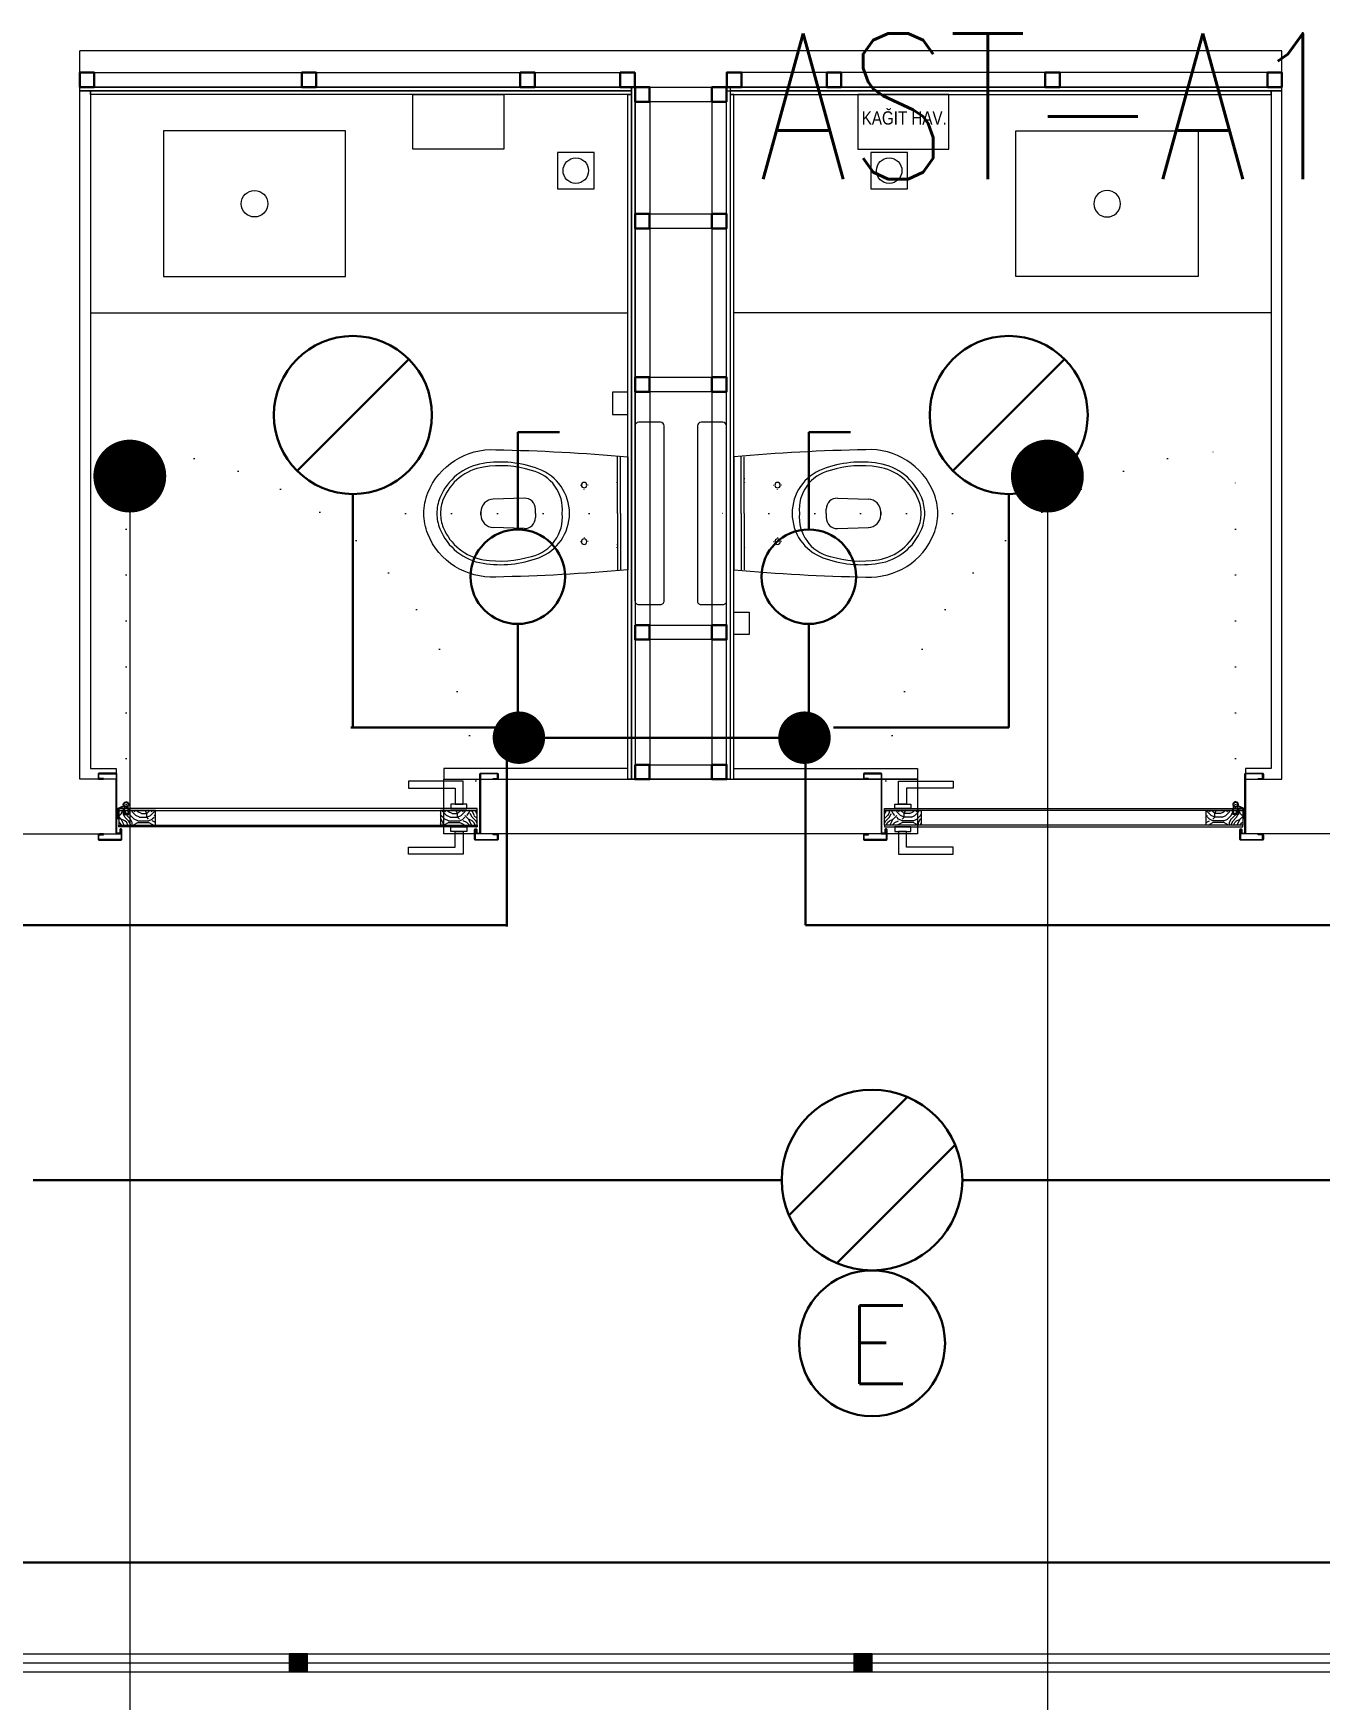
# Model space of a CAD drawing. Header units: metres. Extents: x -13316 to 152404, y -3899 to 30226.
# Drawn here: x 92927.3 to 93280.4, y 1912.4 to 2369.8 of the extents above; entities that cross this region are included whole.
import ezdxf

# ---------------------------------------------------------------- set-up
doc = ezdxf.new("R2010")
doc.units = ezdxf.units.M
doc.header["$LTSCALE"] = 100
doc.header["$MEASUREMENT"] = 0
doc.header["$PDMODE"] = 1
doc.linetypes.add('DOT2', pattern=[0.125, 0, -0.125])
doc.linetypes.add('HIDDEN', pattern=[0.375, 0.25, -0.125])
doc.layers.get('0').update_dxf_attribs({"color": 9, "lineweight": 9})
for name, color, linetype, lineweight in [('00', 9, 'Continuous', 9), ('06C @ 1', 9, 'Continuous', 9), ('06D', 9, 'Continuous', 9), ('09', 9, 'Continuous', 9), ('10', 9, 'Continuous', 9), ('12', 9, 'Continuous', 9), ('15', 9, 'Continuous', 9), ('20', 9, 'DOT2', 9), ('21_mahal200', 9, 'Continuous', 9), ('40x40 profil', 3, 'Continuous', 9), ('Alçıpan', 2, 'Continuous', 9), ('E-1x18W PL DOWNLIGHT ARMATÜR (GÖMME)', 7, 'Continuous', 30), ('E-2x18W GÖMME PL COMPACT FLUORESAN ARMATÜR', 7, 'Continuous', 30), ('E-ACİL AYDINLATMA KİTİ', 7, 'Continuous', 30), ('E-ANAHTAR', 7, 'Continuous', 30), ('E-AYDINLATMA VE PRİZ PANOSU', 7, 'Continuous', 30), ('E-KABLO', 7, 'Continuous', 30), ('SERAMİK', 1, 'Continuous', 9), ('TEFRİŞ', 9, 'Continuous', 9), ('YAZI', 7, 'Continuous', 9)]:
    doc.layers.add(name, color=color, linetype=linetype, lineweight=lineweight)
doc.styles.add('E-YAZI', font='txttw.shx')
doc.styles.add('MuuM_TEXT-STANDART', font='ARIALN.TTF')
doc.dimstyles.new('MuuM_DIM200', dxfattribs={"dimscale": 20, "dimtxt": 2, "dimasz": 1, "dimexe": 1, "dimexo": 1, "dimgap": 1, "dimtad": 1, "dimdec": 1, "dimrnd": 0.5, "dimdsep": 46, "dimtxsty": 'MuuM_TEXT-STANDART', "dimblk": 'ARCHTICK', "dimcen": 0, "dimdle": 0.15, "dimclrd": 256, "dimclre": 256, "dimclrt": 256, "dimadec": 0, "dimazin": 0, "dimtfac": 5, "dimtdec": 1, "dimtix": 1, "dimtmove": 2, "dimatfit": 3, "dimldrblk": 'DOT', "dimfxl": 3, "dimfxlon": 1, "dimtolj": 1, "dimlwd": -1, "dimlwe": -1, "dimarcsym": 0})

# ---------------------------------------------------------------- blocks, each defined once
blk = doc.blocks.new('100_2x18W GÖMME PL COMPACT FLUORESAN ARMATÜR')
at = {"layer": 'E-2x18W GÖMME PL COMPACT FLUORESAN ARMATÜR', "color": 7}
for p, q in [((-1.426, -0.605), (0.605, 1.426)), ((-0.605, -1.426), (1.426, 0.605))]:
    blk.add_line(p, q, dxfattribs=at)
at = {"layer": 'E-2x18W GÖMME PL COMPACT FLUORESAN ARMATÜR', "color": 4}
blk.add_circle((0, 0), 1.549, dxfattribs=at)
blk = doc.blocks.new('100_1x18W PL DOWNLIGHT ARMATÜR (GÖMME)')
at = {"layer": 'E-1x18W PL DOWNLIGHT ARMATÜR (GÖMME)', "color": 7}
blk.add_line((-1.095, -1.095), (1.095, 1.095), dxfattribs=at)
at = {"layer": 'E-1x18W PL DOWNLIGHT ARMATÜR (GÖMME)', "color": 4}
blk.add_ellipse((0, 0), major_axis=(-1.549, 0), ratio=1, start_param=3.1418, end_param=9.424985, dxfattribs=at)
blk = doc.blocks.new('100_ANAHTAR')
at = {"layer": 'E-ANAHTAR', "color": 4}
for p, q in [((0, 5.345), (-0.714, 5.345)), ((0, 3.673), (0, 5.345)), ((0, 2.053), (0, 0))]:
    blk.add_line(p, q, dxfattribs=at)
blk.add_circle((0, 2.863), 0.81, dxfattribs=at)
blk = doc.blocks.new('100_ACİL AYDINLATMA KİTİ')
at = {"layer": 'E-ACİL AYDINLATMA KİTİ', "color": 3}
blk.add_circle((0, 0), 1.251, dxfattribs=at)
at = {"layer": 'E-ACİL AYDINLATMA KİTİ', "color": 3, "style": 'E-YAZI'}
blk.add_text('E', height=1.34, dxfattribs=at).set_placement((-0.448, -0.694))
blk = doc.blocks.new('_ArchTick')
at = {"color": 0, "linetype": 'ByBlock', "const_width": 0.15}
blk.add_lwpolyline([(-0.5, -0.5), (0.5, 0.5)], dxfattribs=at)
blk = doc.blocks.new('_Dot')
at = {"color": 0, "linetype": 'ByBlock', "lineweight": -2}
blk.add_line((-0.5, 0), (-1, 0), dxfattribs=at)
at = {"color": 0, "linetype": 'ByBlock', "const_width": 0.5}
blk.add_lwpolyline([(-0.25, 0, 1), (0.25, 0, 1)], format="xyb", close=True, dxfattribs=at)
blk = doc.blocks.new('p-kapı kolu')
for points in [[(2.2, 0), (2.2, -1.25), (-2.2, -1.25), (-2.2, 0), (2.2, 0)], [(1.225, -1.25), (1.225, -7.5), (-13.775, -7.5), (-13.775, -5.625), (-1.025, -5.625), (-1.025, -5.625), (-1.025, -1.25), (1.225, -1.25)]]:
    blk.add_lwpolyline(points)
blk = doc.blocks.new('K-AH-01')
at = {"layer": '09'}
h = blk.add_hatch(dxfattribs=at)
h.set_pattern_fill('LOGEND', color=256, scale=10, style=0)
h.set_pattern_definition([(7e-15, (-3944.073, -2726.897), (10, 10), [3, -7]), (7e-15, (-3944.073, -2726.397), (10, 10), [3, -7]), (7e-15, (-3943.573, -2725.397), (10, 10), [2, -8]), (7e-15, (-3943.073, -2724.397), (10, 10), [1.5, -8.5]), (7e-15, (-3943.073, -2723.397), (10, 10), [1, -9]), (7e-15, (-3945.573, -2722.397), (10, 10), [0.5, -2.5, 0.5, -6.5]), (7e-15, (-3944.073, -2721.897), (10, 10), [0.5, -4, 1.5, -4]), (7e-15, (-3942.073, -2721.397), (10, 10), [0.5, -0.5, 0.5, -8.5]), (7e-15, (-3942.573, -2720.897), (10, 10), [0.5, -9.5]), (7e-15, (-3943.073, -2719.897), (10, 10), [1.5, -8.5]), (7e-15, (-3943.073, -2718.897), (10, 10), [2, -8]), (7e-15, (-3943.573, -2717.897), (10, 10), [2.5, -3, 0.5, -4]), (90, (-3947.573, -2723.897), (-10, 10), [0.5, -1, 2.5, -6]), (90, (-3947.073, -2722.897), (-10, 10), [0.5, -0.5, 1.5, -7.5]), (90, (-3946.573, -2718.897), (-10, 10), [1, -9]), (90, (-3946.073, -2722.897), (-10, 10), [2, -3, 0.5, -4.5]), (90, (-3945.573, -2717.397), (-10, 10), [0.5, -9.5]), (90, (-3945.073, -2722.397), (-10, 10), [1.5, -8.5]), (90, (-3944.073, -2721.897), (-10, 10), [1, -9]), (90, (-3943.073, -2721.897), (-10, 10), [0.5, -1.5, 1.5, -6.5]), (90, (-3942.573, -2721.397), (-10, 10), [0.5, -9.5]), (90, (-3942.073, -2723.397), (-10, 10), [1.4, -8.6]), (90, (-3941.573, -2725.397), (-10, 10), [1, -9]), (90, (-3940.573, -2721.397), (-10, 10), [0.5, -9.5]), (90, (-3939.573, -2721.897), (-10, 10), [1.5, -8.5]), (90, (-3938.573, -2721.897), (-10, 10), [1.5, -8.5]), (45, (-3940.073, -2725.8966), (1e-15, 10), [0.7071, -0.7071, 0.7071, -12.020836]), (45, (-3942.073, -2723.3966), (1e-15, 10), [1.4142, -12.727936]), (45, (-3946.073, -2718.3966), (1e-15, 10), [1.4142, -12.727936]), (45, (-3944.073, -2720.8966), (1e-15, 10), [1.4142, -12.727936]), (45, (-3943.573, -2722.8966), (1e-15, 10), [1.4142, -12.727936]), (45, (-3940.573, -2724.8966), (1e-15, 10), [1.4142, -12.727936]), (45, (-3941.573, -2724.3966), (1e-15, 10), [2.12132, -12.020816]), (45, (-3944.573, -2719.8966), (1e-15, 10), [0.7071, -13.435036]), (45, (-3945.073, -2718.8966), (1e-15, 10), [0.7071, -13.435036]), (45, (-3941.073, -2718.8966), (1e-15, 10), [0.7071, -13.435036]), (45, (-3945.073, -2723.8966), (1e-15, 10), [0.7071, -13.435036]), (45, (-3939.573, -2720.3966), (1e-15, 10), [0.7071, -13.435036]), (45, (-3943.073, -2721.3966), (1e-15, 10), [0.7071, -13.435036]), (45, (-3942.073, -2720.3966), (1e-15, 10), [0.7071, -13.435036]), (135, (-3942.573, -2722.3966), (-10, 1e-15), [0.7071, -0.7071, 2.12132, -10.606616]), (135, (-3941.073, -2722.3966), (-10, 1e-15), [0.7071, -13.435036]), (135, (-3941.073, -2725.8966), (-10, 1e-15), [0.7071, -13.435036]), (135, (-3943.073, -2723.3966), (-10, 1e-15), [0.7071, -13.435036]), (135, (-3941.573, -2721.3966), (-10, 1e-15), [0.7071, -13.435036]), (135, (-3944.073, -2723.8966), (-10, 1e-15), [0.7071, -13.435036]), (135, (-3940.073, -2723.8966), (-10, 1e-15), [0.7071, -13.435036]), (135, (-3947.073, -2726.8966), (-10, 1e-15), [0.7071, -13.435036]), (135, (-3946.573, -2726.3966), (-10, 1e-15), [1.4142, -12.727936]), (135, (-3946.073, -2725.8966), (-10, 1e-15), [1.4142, -12.727936]), (135, (-3945.073, -2725.8966), (-10, 1e-15), [1.4142, -12.727936]), (135, (-3944.573, -2724.8966), (-10, 1e-15), [1.4142, -12.727936]), (135, (-3940.573, -2720.8966), (-10, 1e-15), [1.4142, -12.727936]), (135, (-3938.573, -2725.8966), (-10, 1e-15), [1.4142, -12.727936]), (135, (-3938.073, -2717.8966), (-10, 1e-15), [1.4142, -12.727936]), (135, (-3938.073, -2718.8966), (-10, 1e-15), [1.4142, -12.727936]), (135, (-3939.073, -2719.3966), (-10, 1e-15), [1.4142, -12.727936]), (135, (-3946.073, -2719.3966), (-10, 1e-15), [2.12132, -12.020816]), (135, (-3939.573, -2720.3966), (-10, 1e-15), [2.12132, -12.020816]), (26.56505, (-3945.0727, -2717.3966), (10, 4e-09), [1.118, -21.24268]), (26.56505, (-3945.0727, -2722.3966), (10, 4e-09), [1.118, -21.24268]), (26.56505, (-3944.0727, -2719.3966), (10, 4e-09), [1.118, -21.24268]), (26.56505, (-3941.0727, -2726.3966), (10, 4e-09), [1.118, -21.24268]), (26.56505, (-3941.5727, -2725.3966), (10, 4e-09), [1.118, -21.24268]), (26.56505, (-3944.5727, -2723.3966), (10, 4e-09), [1.118, -21.24268]), (26.56505, (-3944.5727, -2718.3966), (10, 4e-09), [1.118, -21.24268]), (26.56505, (-3941.5727, -2721.3966), (10, 4e-09), [2.236, -20.12468]), (63.43495, (-3941.5727, -2719.8966), (5e-10, 10), [1.118, -21.24268]), (63.43495, (-3940.0727, -2722.8966), (5e-10, 10), [1.118, -21.24268]), (63.43495, (-3945.0727, -2720.8966), (5e-10, 10), [1.118, -21.24268]), (63.43495, (-3947.0727, -2720.3966), (5e-10, 10), [1.118, -21.24268]), (63.43495, (-3941.0727, -2722.3966), (5e-10, 10), [1.118, -21.24268]), (63.43495, (-3942.0727, -2722.3966), (5e-10, 10), [1.118, -21.24268]), (63.43495, (-3946.0727, -2720.8966), (5e-10, 10), [2.236, -20.12468]), (63.43495, (-3938.5727, -2724.3966), (5e-10, 10), [2.236, -20.12468]), (63.43495, (-3939.5727, -2723.8966), (5e-10, 10), [2.236, -20.12468]), (116.56505, (-3947.5727, -2725.3966), (-4e-09, 10), [1.118, -21.24268]), (116.56505, (-3947.5727, -2719.8966), (-4e-09, 10), [1.118, -21.24268]), (116.56505, (-3945.5727, -2726.8966), (-4e-09, 10), [1.118, -21.24268]), (116.56505, (-3946.5727, -2717.8966), (-4e-09, 10), [1.118, -21.24268]), (116.56505, (-3945.5727, -2723.8966), (-4e-09, 10), [1.118, -21.24268]), (116.56505, (-3943.5727, -2722.8966), (-4e-09, 10), [1.118, -21.24268]), (116.56505, (-3942.5727, -2720.8966), (-4e-09, 10), [1.118, -21.24268]), (116.56505, (-3947.0727, -2724.8966), (3.2e-06, 10.0000016), [1.118, -21.24268]), (116.56505, (-3944.5727, -2723.3966), (-4e-09, 10), [1.118, -21.24268]), (116.56505, (-3941.5727, -2724.3966), (-4e-09, 10), [1.118, -21.24268]), (116.56505, (-3940.5727, -2723.3966), (-4e-09, 10), [1.118, -21.24268]), (116.56505, (-3938.5727, -2720.3966), (-4e-09, 10), [1.118, -21.24268]), (116.56505, (-3946.0727, -2717.3966), (-4e-09, 10), [1.118, -21.24268]), (116.56505, (-3947.5727, -2717.8966), (-4e-09, 10), [2.236, -20.12468]), (116.56505, (-3946.0727, -2724.8966), (-4e-09, 10), [2.236, -20.12468]), (153.43495, (-3947.5727, -2726.3966), (-10, 5e-10), [1.118, -21.24268]), (153.43495, (-3939.0727, -2726.8966), (-10, 5e-10), [1.118, -21.24268]), (153.43495, (-3939.5727, -2721.8966), (-10, 5e-10), [1.118, -21.24268]), (153.43495, (-3943.5727, -2725.3966), (-10, 5e-10), [1.118, -21.24268]), (153.43495, (-3944.0727, -2726.3966), (-10, 5e-10), [1.118, -21.24268]), (153.43495, (-3943.0727, -2724.3966), (-10, 5e-10), [1.118, -21.24268]), (153.43495, (-3940.0727, -2718.3966), (-10, 5e-10), [1.118, -21.24268]), (153.43495, (-3939.0727, -2717.8966), (-10, 5e-10), [2.236, -20.12468])])
h.paths.add_polyline_path([(10.77, 6.46), (10.77, 2.46), (0.77, 2.46), (0.77, 6.46)])
h = blk.add_hatch(dxfattribs=at)
h.set_pattern_fill('LOGEND', color=256, scale=10, style=0)
h.set_pattern_definition([(7e-15, (-3938.781, -2726.897), (10, 10), [3, -7]), (7e-15, (-3938.781, -2726.397), (10, 10), [3, -7]), (7e-15, (-3938.281, -2725.397), (10, 10), [2, -8]), (7e-15, (-3937.781, -2724.397), (10, 10), [1.5, -8.5]), (7e-15, (-3937.781, -2723.397), (10, 10), [1, -9]), (7e-15, (-3940.281, -2722.397), (10, 10), [0.5, -2.5, 0.5, -6.5]), (7e-15, (-3938.781, -2721.897), (10, 10), [0.5, -4, 1.5, -4]), (7e-15, (-3936.781, -2721.397), (10, 10), [0.5, -0.5, 0.5, -8.5]), (7e-15, (-3937.281, -2720.897), (10, 10), [0.5, -9.5]), (7e-15, (-3937.781, -2719.897), (10, 10), [1.5, -8.5]), (7e-15, (-3937.781, -2718.897), (10, 10), [2, -8]), (7e-15, (-3938.281, -2717.897), (10, 10), [2.5, -3, 0.5, -4]), (90, (-3942.281, -2723.897), (-10, 10), [0.5, -1, 2.5, -6]), (90, (-3941.781, -2722.897), (-10, 10), [0.5, -0.5, 1.5, -7.5]), (90, (-3941.281, -2718.897), (-10, 10), [1, -9]), (90, (-3940.781, -2722.897), (-10, 10), [2, -3, 0.5, -4.5]), (90, (-3940.281, -2717.397), (-10, 10), [0.5, -9.5]), (90, (-3939.781, -2722.397), (-10, 10), [1.5, -8.5]), (90, (-3938.781, -2721.897), (-10, 10), [1, -9]), (90, (-3937.781, -2721.897), (-10, 10), [0.5, -1.5, 1.5, -6.5]), (90, (-3937.281, -2721.397), (-10, 10), [0.5, -9.5]), (90, (-3936.781, -2723.397), (-10, 10), [1.4, -8.6]), (90, (-3936.281, -2725.397), (-10, 10), [1, -9]), (90, (-3935.281, -2721.397), (-10, 10), [0.5, -9.5]), (90, (-3934.281, -2721.897), (-10, 10), [1.5, -8.5]), (90, (-3933.281, -2721.897), (-10, 10), [1.5, -8.5]), (45, (-3934.781, -2725.8966), (1e-15, 10), [0.7071, -0.7071, 0.7071, -12.020836]), (45, (-3936.781, -2723.3966), (1e-15, 10), [1.4142, -12.727936]), (45, (-3940.781, -2718.3966), (1e-15, 10), [1.4142, -12.727936]), (45, (-3938.781, -2720.8966), (1e-15, 10), [1.4142, -12.727936]), (45, (-3938.281, -2722.8966), (1e-15, 10), [1.4142, -12.727936]), (45, (-3935.281, -2724.8966), (1e-15, 10), [1.4142, -12.727936]), (45, (-3936.281, -2724.3966), (1e-15, 10), [2.12132, -12.020816]), (45, (-3939.281, -2719.8966), (1e-15, 10), [0.7071, -13.435036]), (45, (-3939.781, -2718.8966), (1e-15, 10), [0.7071, -13.435036]), (45, (-3935.781, -2718.8966), (1e-15, 10), [0.7071, -13.435036]), (45, (-3939.781, -2723.8966), (1e-15, 10), [0.7071, -13.435036]), (45, (-3934.281, -2720.3966), (1e-15, 10), [0.7071, -13.435036]), (45, (-3937.781, -2721.3966), (1e-15, 10), [0.7071, -13.435036]), (45, (-3936.781, -2720.3966), (1e-15, 10), [0.7071, -13.435036]), (135, (-3937.281, -2722.3966), (-10, 1e-15), [0.7071, -0.7071, 2.12132, -10.606616]), (135, (-3935.781, -2722.3966), (-10, 1e-15), [0.7071, -13.435036]), (135, (-3935.781, -2725.8966), (-10, 1e-15), [0.7071, -13.435036]), (135, (-3937.781, -2723.3966), (-10, 1e-15), [0.7071, -13.435036]), (135, (-3936.281, -2721.3966), (-10, 1e-15), [0.7071, -13.435036]), (135, (-3938.781, -2723.8966), (-10, 1e-15), [0.7071, -13.435036]), (135, (-3934.781, -2723.8966), (-10, 1e-15), [0.7071, -13.435036]), (135, (-3941.781, -2726.8966), (-10, 1e-15), [0.7071, -13.435036]), (135, (-3941.281, -2726.3966), (-10, 1e-15), [1.4142, -12.727936]), (135, (-3940.781, -2725.8966), (-10, 1e-15), [1.4142, -12.727936]), (135, (-3939.781, -2725.8966), (-10, 1e-15), [1.4142, -12.727936]), (135, (-3939.281, -2724.8966), (-10, 1e-15), [1.4142, -12.727936]), (135, (-3935.281, -2720.8966), (-10, 1e-15), [1.4142, -12.727936]), (135, (-3933.281, -2725.8966), (-10, 1e-15), [1.4142, -12.727936]), (135, (-3932.781, -2717.8966), (-10, 1e-15), [1.4142, -12.727936]), (135, (-3932.781, -2718.8966), (-10, 1e-15), [1.4142, -12.727936]), (135, (-3933.781, -2719.3966), (-10, 1e-15), [1.4142, -12.727936]), (135, (-3940.781, -2719.3966), (-10, 1e-15), [2.12132, -12.020816]), (135, (-3934.281, -2720.3966), (-10, 1e-15), [2.12132, -12.020816]), (26.56505, (-3939.7813, -2717.3966), (10, 4e-09), [1.118, -21.24268]), (26.56505, (-3939.7813, -2722.3966), (10, 4e-09), [1.118, -21.24268]), (26.56505, (-3938.7813, -2719.3966), (10, 4e-09), [1.118, -21.24268]), (26.56505, (-3935.7813, -2726.3966), (10, 4e-09), [1.118, -21.24268]), (26.56505, (-3936.2813, -2725.3966), (10, 4e-09), [1.118, -21.24268]), (26.56505, (-3939.2813, -2723.3966), (10, 4e-09), [1.118, -21.24268]), (26.56505, (-3939.2813, -2718.3966), (10, 4e-09), [1.118, -21.24268]), (26.56505, (-3936.2813, -2721.3966), (10, 4e-09), [2.236, -20.12468]), (63.43495, (-3936.2813, -2719.8966), (5e-10, 10), [1.118, -21.24268]), (63.43495, (-3934.7813, -2722.8966), (5e-10, 10), [1.118, -21.24268]), (63.43495, (-3939.7813, -2720.8966), (5e-10, 10), [1.118, -21.24268]), (63.43495, (-3941.7813, -2720.3966), (5e-10, 10), [1.118, -21.24268]), (63.43495, (-3935.7813, -2722.3966), (5e-10, 10), [1.118, -21.24268]), (63.43495, (-3936.7813, -2722.3966), (5e-10, 10), [1.118, -21.24268]), (63.43495, (-3940.7813, -2720.8966), (5e-10, 10), [2.236, -20.12468]), (63.43495, (-3933.2813, -2724.3966), (5e-10, 10), [2.236, -20.12468]), (63.43495, (-3934.2813, -2723.8966), (5e-10, 10), [2.236, -20.12468]), (116.56505, (-3942.2813, -2725.3966), (-4e-09, 10), [1.118, -21.24268]), (116.56505, (-3942.2813, -2719.8966), (-4e-09, 10), [1.118, -21.24268]), (116.56505, (-3940.2813, -2726.8966), (-4e-09, 10), [1.118, -21.24268]), (116.56505, (-3941.2813, -2717.8966), (-4e-09, 10), [1.118, -21.24268]), (116.56505, (-3940.2813, -2723.8966), (-4e-09, 10), [1.118, -21.24268]), (116.56505, (-3938.2813, -2722.8966), (-4e-09, 10), [1.118, -21.24268]), (116.56505, (-3937.2813, -2720.8966), (-4e-09, 10), [1.118, -21.24268]), (116.56505, (-3941.7813, -2724.8966), (3.2e-06, 10.0000016), [1.118, -21.24268]), (116.56505, (-3939.2813, -2723.3966), (-4e-09, 10), [1.118, -21.24268]), (116.56505, (-3936.2813, -2724.3966), (-4e-09, 10), [1.118, -21.24268]), (116.56505, (-3935.2813, -2723.3966), (-4e-09, 10), [1.118, -21.24268]), (116.56505, (-3933.2813, -2720.3966), (-4e-09, 10), [1.118, -21.24268]), (116.56505, (-3940.7813, -2717.3966), (-4e-09, 10), [1.118, -21.24268]), (116.56505, (-3942.2813, -2717.8966), (-4e-09, 10), [2.236, -20.12468]), (116.56505, (-3940.7813, -2724.8966), (-4e-09, 10), [2.236, -20.12468]), (153.43495, (-3942.2813, -2726.3966), (-10, 5e-10), [1.118, -21.24268]), (153.43495, (-3933.7813, -2726.8966), (-10, 5e-10), [1.118, -21.24268]), (153.43495, (-3934.2813, -2721.8966), (-10, 5e-10), [1.118, -21.24268]), (153.43495, (-3938.2813, -2725.3966), (-10, 5e-10), [1.118, -21.24268]), (153.43495, (-3938.7813, -2726.3966), (-10, 5e-10), [1.118, -21.24268]), (153.43495, (-3937.7813, -2724.3966), (-10, 5e-10), [1.118, -21.24268]), (153.43495, (-3934.7813, -2718.3966), (-10, 5e-10), [1.118, -21.24268]), (153.43495, (-3933.7813, -2717.8966), (-10, 5e-10), [2.236, -20.12468])])
h.paths.add_polyline_path([(89.06, 2.47), (89.06, 6.46), (99.06, 6.47), (99.06, 2.47)])
at = {"layer": '10'}
for points in [[(-0.44, -1.7), (1.3, -1.7, 0.414214), (1.6, -1.4), (1.6, 1.1, 0.414214), (1.3, 1.4, 0.414214), (1, 1.1), (1, 0.2), (0.2, 0.2), (0.2, 16.4, 0.414214), (-0.1, 16.7), (-4.6, 16.7, 0.414214), (-4.9, 16.4), (-4.9, 15.3, 0.414214), (-4.6, 15), (-3.5, 15), (-3.5, 15.2), (-4.6, 15.2, -0.414214), (-4.7, 15.3), (-4.7, 16.4, -0.414214), (-4.6, 16.5), (-0.2, 16.5), (-0.1, 16.5, -0.414214), (0, 16.4), (0, 0), (1.2, 0), (1.2, 1.1, -0.414214), (1.3, 1.2, -0.414214), (1.4, 1.1), (1.4, -1.4, -0.414214), (1.3, -1.5), (-0.44, -1.5), (-4.6, -1.5, -0.414214), (-4.7, -1.4), (-4.7, -0.3, -0.414214), (-4.6, -0.2), (-3.5, -0.2), (-3.5, 0), (-4.6, 0, 0.414214), (-4.9, -0.3), (-4.9, -1.4, 0.414214), (-4.6, -1.7)], [(100.44, -1.7), (98.7, -1.7, -0.414214), (98.4, -1.4), (98.4, 1.1, -0.414214), (98.7, 1.4, -0.414214), (99, 1.1), (99, 0.2), (99.8, 0.2), (99.8, 16.4, -0.414214), (100.1, 16.7), (104.6, 16.7, -0.414214), (104.9, 16.4), (104.9, 15.3, -0.414214), (104.6, 15), (103.5, 15), (103.5, 15.2), (104.6, 15.2, 0.414214), (104.7, 15.3), (104.7, 16.4, 0.414214), (104.6, 16.5), (100.2, 16.5), (100.1, 16.5, 0.414214), (100, 16.4), (100, 0), (98.8, 0), (98.8, 1.1, 0.414214), (98.7, 1.2, 0.414214), (98.6, 1.1), (98.6, -1.4, 0.414214), (98.7, -1.5), (100.44, -1.5), (104.6, -1.5, 0.414214), (104.7, -1.4), (104.7, -0.3, 0.414214), (104.6, -0.2), (103.5, -0.2), (103.5, 0), (104.6, 0, -0.414214), (104.9, -0.3), (104.9, -1.4, -0.414214), (104.6, -1.7)], [(2.15, 7.6), (0.77, 6.96), (0.77, 4.09), (0.57, 4.09), (0.57, 7.09), (2.04, 7.77, -14.796002)]]:
    blk.add_lwpolyline(points, format="xyb", close=True, dxfattribs=at)
blk.add_circle((2.72, 8.09), 0.55, dxfattribs=at)
at = {"layer": '12'}
for points in [[(0.77, 6.46), (99.06, 6.47), (99.06, 6.97), (0.77, 6.96)], [(0.77, 2.46), (10.77, 2.46), (10.77, 6.46), (0.77, 6.46)], [(89.06, 2.46), (99.06, 2.46), (99.06, 6.47), (89.06, 6.47)], [(0.77, 2.46), (99.06, 2.46), (99.06, 1.96), (0.77, 1.96)]]:
    blk.add_lwpolyline(points, close=True, dxfattribs=at)
at = {"layer": '20'}
blk.add_lwpolyline([(2.72, 8.09), (2.72, 105.23)], dxfattribs=at)
at = {"layer": '20', "linetype": 'HIDDEN'}
for points in [[(1.97, 6.89), (1.97, 5.39), (3.47, 5.39), (3.47, 6.89)], [(2.17, 7.58), (2.17, 5.59), (3.27, 5.59), (3.27, 7.58)]]:
    blk.add_lwpolyline(points, dxfattribs=at)
at = {"layer": '20'}
blk.add_arc((0.77, 6.96), 98.29, 357.0842, 88.8632, dxfattribs=at)
at = {"layer": '06C @ 1', "xscale": -1, "rotation": 180}
blk.add_blockref('p-kapı kolu', (94.06, 6.97), dxfattribs=at)
at = {"layer": '06C @ 1'}
blk.add_blockref('p-kapı kolu', (94.06, 1.96), dxfattribs=at)
blk = doc.blocks.new('prf-10x10')
blk.add_lwpolyline([(-5, -5), (5, -5), (5, 5), (-5, 5)], close=True)
at = {"color": 255}
blk.add_solid([(-5, -5), (5, -5), (-5, 5), (5, 5)], dxfattribs=at)
at = {"layer": '10'}
blk.add_point((0, 0), dxfattribs=at)
blk = doc.blocks.new('p-dog-ser-620')
at = {"layer": '06D'}
for points in [[(-620, 5), (-5, 5)], [(-620, 0), (-5, 0)]]:
    blk.add_lwpolyline(points, dxfattribs=at)
at = {"layer": '15'}
blk.add_lwpolyline([(-620, 2.5), (-5, 2.5)], dxfattribs=at)
at = {"layer": '10', "xscale": 0.5, "yscale": 0.5, "rotation": 90}
for p in [(-460, 2.5), (-305, 2.5)]:
    blk.add_blockref('prf-10x10', p, dxfattribs=at)
blk = doc.blocks.new('aaaaaaawwwwwwwwwwwaaaaaaadddddd')
at = {"layer": 'TEFRİŞ'}
for points in [[(62052.92, 78.32), (62200.37, 78.32), (62200.37, 138.32), (62052.92, 138.32)], [(62072.92, 88.32), (62122.92, 88.32), (62122.92, 128.32), (62072.92, 128.32)]]:
    blk.add_lwpolyline(points, close=True, dxfattribs=at)
blk.add_circle((62097.92, 108.32), 3.65, dxfattribs=at)
blk = doc.blocks.new('1.Bod.Ara.Mimari Elk')
at = {"layer": '00'}
for p, q in [((8620, -6785), (8620, -6585)), ((8630, -6785), (8620, -6785)), ((8630, -6800), (8630, -6785)), ((8565, -6800), (8630, -6800))]:
    blk.add_line(p, q, dxfattribs=at)
for points in [[(8950, -6585), (8620, -6585)], [(8965, -6585), (8965, -6785), (8975, -6785), (8975, -6800), (8940, -6800), (8940, -6785)], [(8940, -6785), (8950, -6785), (8950, -6585)], [(8850, -6800), (8720, -6800), (8720, -6785), (8850, -6785), (8850, -6800)]]:
    blk.add_lwpolyline(points, dxfattribs=at)
at = {"layer": '40x40 profil', "lineweight": 30}
for points in [[(8624, -6595), (8620, -6595), (8620, -6591), (8624, -6591)], [(8684.95, -6595), (8680.95, -6595), (8680.95, -6591), (8684.95, -6591)], [(8744.95, -6595), (8740.95, -6595), (8740.95, -6591), (8744.95, -6591)], [(8768.37, -6595), (8772.37, -6595), (8772.37, -6591), (8768.37, -6591)], [(8772.45, -6599), (8776.45, -6599), (8776.45, -6595), (8772.45, -6595)], [(8797.55, -6599), (8793.55, -6599), (8793.55, -6595), (8797.55, -6595)], [(8801.63, -6595), (8797.63, -6595), (8797.63, -6591), (8801.63, -6591)], [(8825.05, -6595), (8829.05, -6595), (8829.05, -6591), (8825.05, -6591)], [(8885.05, -6595), (8889.05, -6595), (8889.05, -6591), (8885.05, -6591)], [(8946, -6595), (8950, -6595), (8950, -6591), (8946, -6591)], [(8772.45, -6629.8), (8772.45, -6633.8), (8776.45, -6633.8), (8776.45, -6629.8)], [(8793.55, -6629.8), (8793.55, -6633.8), (8797.55, -6633.8), (8797.55, -6629.8)], [(8772.45, -6674.63), (8772.45, -6678.63), (8776.45, -6678.63), (8776.45, -6674.63)], [(8793.55, -6674.63), (8793.55, -6678.63), (8797.55, -6678.63), (8797.55, -6674.63)], [(8772.45, -6742.65), (8772.45, -6746.65), (8776.45, -6746.65), (8776.45, -6742.65)], [(8793.55, -6742.65), (8793.55, -6746.65), (8797.55, -6746.65), (8797.55, -6742.65)], [(8772.45, -6781), (8772.45, -6785), (8776.45, -6785), (8776.45, -6781)], [(8793.55, -6781), (8793.55, -6785), (8797.55, -6785), (8797.55, -6781)]]:
    blk.add_lwpolyline(points, close=True, dxfattribs=at)
at = {"layer": '40x40 profil'}
for points in [[(8772.37, -6591), (8772.37, -6595), (8624, -6595), (8624, -6591)], [(8776.45, -6595), (8793.55, -6595), (8793.55, -6599), (8776.45, -6599)], [(8797.63, -6591), (8797.63, -6595), (8946, -6595), (8946, -6591)], [(8772.45, -6599), (8776.49, -6599), (8776.49, -6785), (8772.53, -6785)], [(8793.55, -6785), (8797.55, -6785), (8797.55, -6599), (8793.55, -6599)], [(8751.18, -6622.93), (8761.18, -6622.93), (8761.18, -6612.93), (8751.18, -6612.93)], [(8837.19, -6622.93), (8847.19, -6622.93), (8847.19, -6612.93), (8837.19, -6612.93)], [(8776.45, -6629.8), (8793.55, -6629.8), (8793.55, -6633.8), (8776.45, -6633.8)], [(8776.45, -6674.63), (8793.55, -6674.63), (8793.55, -6678.63), (8776.45, -6678.63)], [(8776.45, -6742.65), (8793.55, -6742.65), (8793.55, -6746.65), (8776.45, -6746.65)], [(8776.45, -6781), (8793.55, -6781), (8793.55, -6785), (8776.45, -6785)]]:
    blk.add_lwpolyline(points, close=True, dxfattribs=at)
for centre in [(8756.18, -6617.93), (8842.19, -6617.93)]:
    blk.add_circle(centre, 3.5, dxfattribs=at)
at = {"layer": 'Alçıpan'}
for points in [[(8620, -6595), (8771.45, -6595), (8771.45, -6596), (8620, -6596), (8620, -6595)], [(8772.45, -6595), (8772.45, -6785), (8771.45, -6785), (8771.45, -6595), (8772.45, -6595)], [(8950, -6595), (8798.55, -6595), (8798.55, -6596), (8950, -6596), (8950, -6595)], [(8798.55, -6596), (8798.55, -6785), (8797.55, -6785), (8797.55, -6596), (8798.55, -6596)]]:
    blk.add_lwpolyline(points, dxfattribs=at)
at = {"layer": 'SERAMİK'}
for points in [[(8630, -6785), (8620, -6785), (8620, -6596), (8623, -6596), (8623, -6782), (8623, -6782), (8630, -6782), (8630, -6785)], [(8623, -6596), (8771.45, -6596), (8771.45, -6597), (8623, -6597), (8623, -6596)], [(8771.45, -6597), (8771.45, -6785), (8770.45, -6785), (8770.45, -6597), (8771.45, -6597)], [(8947, -6596), (8798.55, -6596), (8798.55, -6597), (8947, -6597), (8947, -6596)], [(8798.55, -6597), (8798.55, -6785), (8799.55, -6785), (8799.55, -6597), (8798.55, -6597)], [(8940, -6785), (8950, -6785), (8950, -6596), (8947, -6596), (8947, -6782), (8947, -6782), (8940, -6782), (8940, -6785)], [(8720, -6785), (8770.45, -6785), (8770.45, -6782), (8720, -6782), (8720, -6785)], [(8850, -6785), (8799.55, -6785), (8799.55, -6782), (8850, -6782), (8850, -6785)]]:
    blk.add_lwpolyline(points, dxfattribs=at)
at = {"layer": 'TEFRİŞ'}
for p, q in [((8767.65, -6712), (8767.65, -6696.5)), ((8768.45, -6712), (8768.45, -6696.5)), ((8801.55, -6712), (8801.55, -6696.5)), ((8802.35, -6712), (8802.35, -6696.5)), ((8742.02, -6707.84), (8733.53, -6708.09)), ((8827.98, -6707.84), (8836.47, -6708.09)), ((8730.14, -6711.59), (8730.14, -6712)), ((8730.14, -6712), (8730.14, -6711.59)), ((8730.14, -6712), (8730.14, -6712.41)), ((8730.14, -6712.41), (8730.14, -6712)), ((8745.1, -6712), (8745.1, -6710.84)), ((8745.1, -6712), (8745.1, -6713.16)), ((8767.65, -6712), (8767.65, -6727.5)), ((8768.45, -6712), (8768.45, -6727.5)), ((8801.55, -6712), (8801.55, -6727.5)), ((8802.35, -6712), (8802.35, -6727.5)), ((8824.9, -6712), (8824.9, -6710.84)), ((8824.9, -6712), (8824.9, -6713.16)), ((8839.86, -6711.59), (8839.86, -6712)), ((8839.86, -6712), (8839.86, -6711.59)), ((8839.86, -6712), (8839.86, -6712.41)), ((8839.86, -6712.41), (8839.86, -6712)), ((8742.02, -6716.16), (8733.53, -6715.91)), ((8827.98, -6716.16), (8836.47, -6715.91))]:
    blk.add_line(p, q, dxfattribs=at)
at = {"layer": 'TEFRİŞ', "linetype": 'DOT2'}
for p, q in [((8757.36, -6704.25), (8758.45, -6704.25)), ((8758.45, -6705.51), (8758.45, -6703.05)), ((8759.54, -6704.25), (8758.45, -6704.25)), ((8810.46, -6704.25), (8811.55, -6704.25)), ((8811.55, -6705.51), (8811.55, -6703.05)), ((8812.64, -6704.25), (8811.55, -6704.25)), ((8709.45, -6712), (8775.45, -6712)), ((8859.55, -6712), (8793.55, -6712)), ((8758.45, -6718.49), (8758.45, -6720.95)), ((8811.55, -6718.49), (8811.55, -6720.95)), ((8757.36, -6719.75), (8758.45, -6719.75)), ((8759.54, -6719.75), (8758.45, -6719.75)), ((8810.46, -6719.75), (8811.55, -6719.75)), ((8812.64, -6719.75), (8811.55, -6719.75))]:
    blk.add_line(p, q, dxfattribs=at)
at = {"layer": 'TEFRİŞ'}
for points in [[(8711.45, -6597), (8736.45, -6597), (8736.45, -6612), (8711.45, -6612)], [(8858.55, -6597), (8833.55, -6597), (8833.55, -6612), (8858.55, -6612)], [(8751.18, -6612.93), (8751.18, -6622.93), (8761.18, -6622.93), (8761.18, -6612.93)], [(8837.19, -6612.93), (8837.19, -6622.93), (8847.19, -6622.93), (8847.19, -6612.93)], [(8766.26, -6678.7), (8766.26, -6684.9), (8770.44, -6684.9), (8770.44, -6678.7)], [(8803.74, -6739.08), (8803.74, -6745.28), (8799.56, -6745.28), (8799.56, -6739.08)]]:
    blk.add_lwpolyline(points, close=True, dxfattribs=at)
for points in [[(8772.42, -6688), (8772.42, -6736, 0.438618), (8773.42, -6737), (8779.42, -6737, 0.4666), (8780.42, -6736), (8780.42, -6688, 0.424537), (8779.42, -6687), (8773.42, -6687, 0.414214)], [(8789.55, -6688), (8789.55, -6736, 0.438618), (8790.55, -6737), (8796.55, -6737, 0.4666), (8797.55, -6736), (8797.55, -6688, 0.424537), (8796.55, -6687), (8790.55, -6687, 0.414214)], [(8770.45, -6727.5, -0.018163), (8734.19, -6729.47, -0.320529), (8715.54, -6717.63, -0.096396), (8714.45, -6712, -0.096396), (8715.54, -6706.38, -0.320529), (8734.19, -6694.53, -0.018163), (8770.45, -6696.5)], [(8799.55, -6727.5, 0.018163), (8835.81, -6729.47, 0.320529), (8854.46, -6717.63, 0.096396), (8855.55, -6712, 0.096396), (8854.46, -6706.38, 0.320529), (8835.81, -6694.53, 0.018163), (8799.55, -6696.5)]]:
    blk.add_lwpolyline(points, format="xyb", close=True, dxfattribs=at)
at = {"layer": 'TEFRİŞ', "linetype": 'DOT2'}
for points in [[(8772.46, -6703.5), (8767.46, -6703.5), (8767.46, -6702.5), (8772.46, -6702.5)], [(8797.53, -6703.5), (8802.53, -6703.5), (8802.53, -6702.5), (8797.53, -6702.5)], [(8772.46, -6721.5), (8767.46, -6721.5), (8767.46, -6720.5), (8772.46, -6720.5)], [(8797.53, -6721.5), (8802.53, -6721.5), (8802.53, -6720.5), (8797.53, -6720.5)]]:
    blk.add_lwpolyline(points, dxfattribs=at)
for points in [[(8780.42, -6707), (8772.42, -6707), (8772.42, -6717), (8780.42, -6717)], [(8797.55, -6707), (8789.55, -6707), (8789.55, -6717), (8797.55, -6717)]]:
    blk.add_lwpolyline(points, close=True, dxfattribs=at)
at = {"layer": 'TEFRİŞ'}
for centre, radius, start, end in [((8733.16, -6713.5), 15.4, 99.1281, 157.9757), ((8733.16, -6713.5), 14.4, 99.1281, 157.9757), ((8735.47, -6727.92), 30, 69.4201, 99.1281), ((8735.47, -6727.92), 29, 72.8727, 99.1281), ((8741.5, -6710.91), 11, 354.3176, 76.8067), ((8741.45, -6712), 13, 0, 69.4201), ((8828.55, -6712), 13, 110.5799, 180), ((8828.5, -6710.91), 11, 103.1933, 185.6824), ((8834.53, -6727.92), 30, 80.8719, 110.5799), ((8834.53, -6727.92), 29, 80.8719, 107.1273), ((8836.84, -6713.5), 14.4, 22.0243, 80.8719), ((8836.84, -6713.5), 15.4, 22.0243, 80.8719), ((8758.45, -6704.25), 0.75, 90, 270), ((8758.45, -6704.25), 0.75, 270, 90), ((8811.55, -6704.25), 0.75, 90, 270), ((8811.55, -6704.25), 0.75, 270, 90), ((8729.45, -6712), 11.4, 157.9757, 180), ((8729.45, -6712), 10.4, 157.9757, 180), ((8733.64, -6711.59), 3.5, 91.707, 180), ((8742.1, -6710.84), 3, 0, 91.707), ((8827.9, -6710.84), 3, 88.293, 180), ((8836.36, -6711.59), 3.5, 0, 88.293), ((8840.55, -6712), 10.4, 0, 22.0243), ((8840.55, -6712), 11.4, 0, 22.0243), ((8729.45, -6712), 11.4, 180, 202.0243), ((8729.45, -6712), 10.4, 180, 202.0243), ((8733.64, -6712.41), 3.5, 180, 268.293), ((8742.1, -6713.16), 3, 268.293, 0), ((8741.5, -6713.09), 11, 283.1933, 5.6824), ((8741.45, -6712), 13, 290.5799, 0), ((8828.55, -6712), 13, 180, 249.4201), ((8828.5, -6713.09), 11, 174.3176, 256.8067), ((8827.9, -6713.16), 3, 180, 271.707), ((8836.36, -6712.41), 3.5, 271.707, 0), ((8840.55, -6712), 10.4, 337.9757, 0), ((8840.55, -6712), 11.4, 337.9757, 0), ((8733.16, -6710.5), 15.4, 202.0243, 260.8719), ((8733.16, -6710.5), 14.4, 202.0243, 260.8719), ((8836.84, -6710.5), 14.4, 279.1281, 337.9757), ((8836.84, -6710.5), 15.4, 279.1281, 337.9757), ((8758.45, -6719.75), 0.75, 90, 270), ((8758.45, -6719.75), 0.75, 270, 90), ((8811.55, -6719.75), 0.75, 90, 270), ((8811.55, -6719.75), 0.75, 270, 90), ((8735.47, -6696.08), 30, 260.8719, 290.5799), ((8735.47, -6696.08), 29, 260.8719, 287.1273), ((8834.53, -6696.08), 30, 249.4201, 279.1281), ((8834.53, -6696.08), 29, 252.8727, 279.1281)]:
    blk.add_arc(centre, radius, start, end, dxfattribs=at)
blk.add_blockref('K-AH-01', (8630, -6800))
at = {"xscale": -1}
blk.add_blockref('K-AH-01', (8940, -6800), dxfattribs=at)
at = {"layer": '10'}
blk.add_blockref('p-dog-ser-620', (9140, -7030), dxfattribs=at)
at = {"layer": '40x40 profil'}
blk.add_blockref('aaaaaaawwwwwwwwwwwaaaaaaadddddd', (-53429.92, -6735.32), dxfattribs=at)
at = {"layer": '40x40 profil', "xscale": -1}
blk.add_blockref('aaaaaaawwwwwwwwwwwaaaaaaadddddd', (70999.92, -6735.32), dxfattribs=at)
at = {"layer": 'YAZI', "insert": (8834.66, -6601.65), "char_height": 3.629, "width": 53.2774, "attachment_point": 1, "style": 'MuuM_TEXT-STANDART'}
blk.add_mtext('KAĞIT HAV.', dxfattribs=at)
at = {"layer": '21_mahal200'}
for points in [[(8633.76, -6701.77), (8633.76, -7121.76)], [(8885.62, -6701.77), (8885.62, -7121.76)]]:
    blk.add_leader(points, dimstyle='MuuM_DIM200', override={"dimasz": 1, "dimfxl": 10}, dxfattribs=at)

msp = doc.modelspace()

# ---------------------------------------------------------------- linework, layer by layer
at = {"layer": 'E-1x18W PL DOWNLIGHT ARMATÜR (GÖMME)', "color": 6}
for p, q in [((93057.21, 2176.79), (93057.21, 2124.64)), ((93139.18, 2175.64), (93139.18, 2125))]:
    msp.add_line(p, q, dxfattribs=at)
at = {"layer": 'E-KABLO', "color": 6}
for p, q in [((93015, 2243.32), (93015, 2179.27)), ((93195, 2243.32), (93195, 2179.27)), ((93014.42, 2179.27), (93062.55, 2179.27)), ((93146.87, 2179.27), (93195, 2179.27)), ((93060.56, 2176.43), (93138.94, 2176.43)), ((92900, 2125), (93057.21, 2125)), ((93139.18, 2125), (93490.89, 2125)), ((92927.28, 2055), (93132.72, 2055)), ((93182.28, 2055), (93387.72, 2055))]:
    msp.add_line(p, q, dxfattribs=at)
at = {"layer": 'E-KABLO', "color": 5}
msp.add_line((92865, 1950), (93303.33, 1950), dxfattribs=at)
at = {"layer": 'E-KABLO', "color": 4, "linetype": 'Continuous', "const_width": 7.2}
for points in [[(93064.16, 2176.43, 1), (93056.96, 2176.43, 1)], [(93142.54, 2176.43, 1), (93135.34, 2176.43, 1)]]:
    msp.add_lwpolyline(points, format="xyb", close=True, dxfattribs=at)

# ---------------------------------------------------------------- block references
msp.add_blockref('1.Bod.Ara.Mimari Elk', (84320, 8950))
at = {"layer": 'E-1x18W PL DOWNLIGHT ARMATÜR (GÖMME)', "xscale": 14, "yscale": 14, "zscale": 14}
for p in [(93015, 2265), (93195, 2265)]:
    msp.add_blockref('100_1x18W PL DOWNLIGHT ARMATÜR (GÖMME)', p, dxfattribs=at)
at = {"layer": 'E-2x18W GÖMME PL COMPACT FLUORESAN ARMATÜR', "xscale": 16, "yscale": 16, "zscale": 16}
msp.add_blockref('100_2x18W GÖMME PL COMPACT FLUORESAN ARMATÜR', (93157.5, 2055), dxfattribs=at)
at = {"layer": 'E-ACİL AYDINLATMA KİTİ', "xscale": 16, "yscale": 16, "zscale": 16}
msp.add_blockref('100_ACİL AYDINLATMA KİTİ', (93157.5, 2010.2), dxfattribs=at)
at = {"layer": 'E-ANAHTAR', "xscale": -16, "yscale": 16, "zscale": 16}
for p in [(93060.26, 2174.81), (93140.13, 2174.81)]:
    msp.add_blockref('100_ANAHTAR', p, dxfattribs=at)

# ---------------------------------------------------------------- texts
at = {"layer": 'E-AYDINLATMA VE PRİZ PANOSU', "color": 4, "style": 'E-YAZI', "width": 0.8}
msp.add_text('AST-A1', height=40, dxfattribs=at).set_placement((93126.22, 2329.76))

doc.saveas('drawing.dxf')
